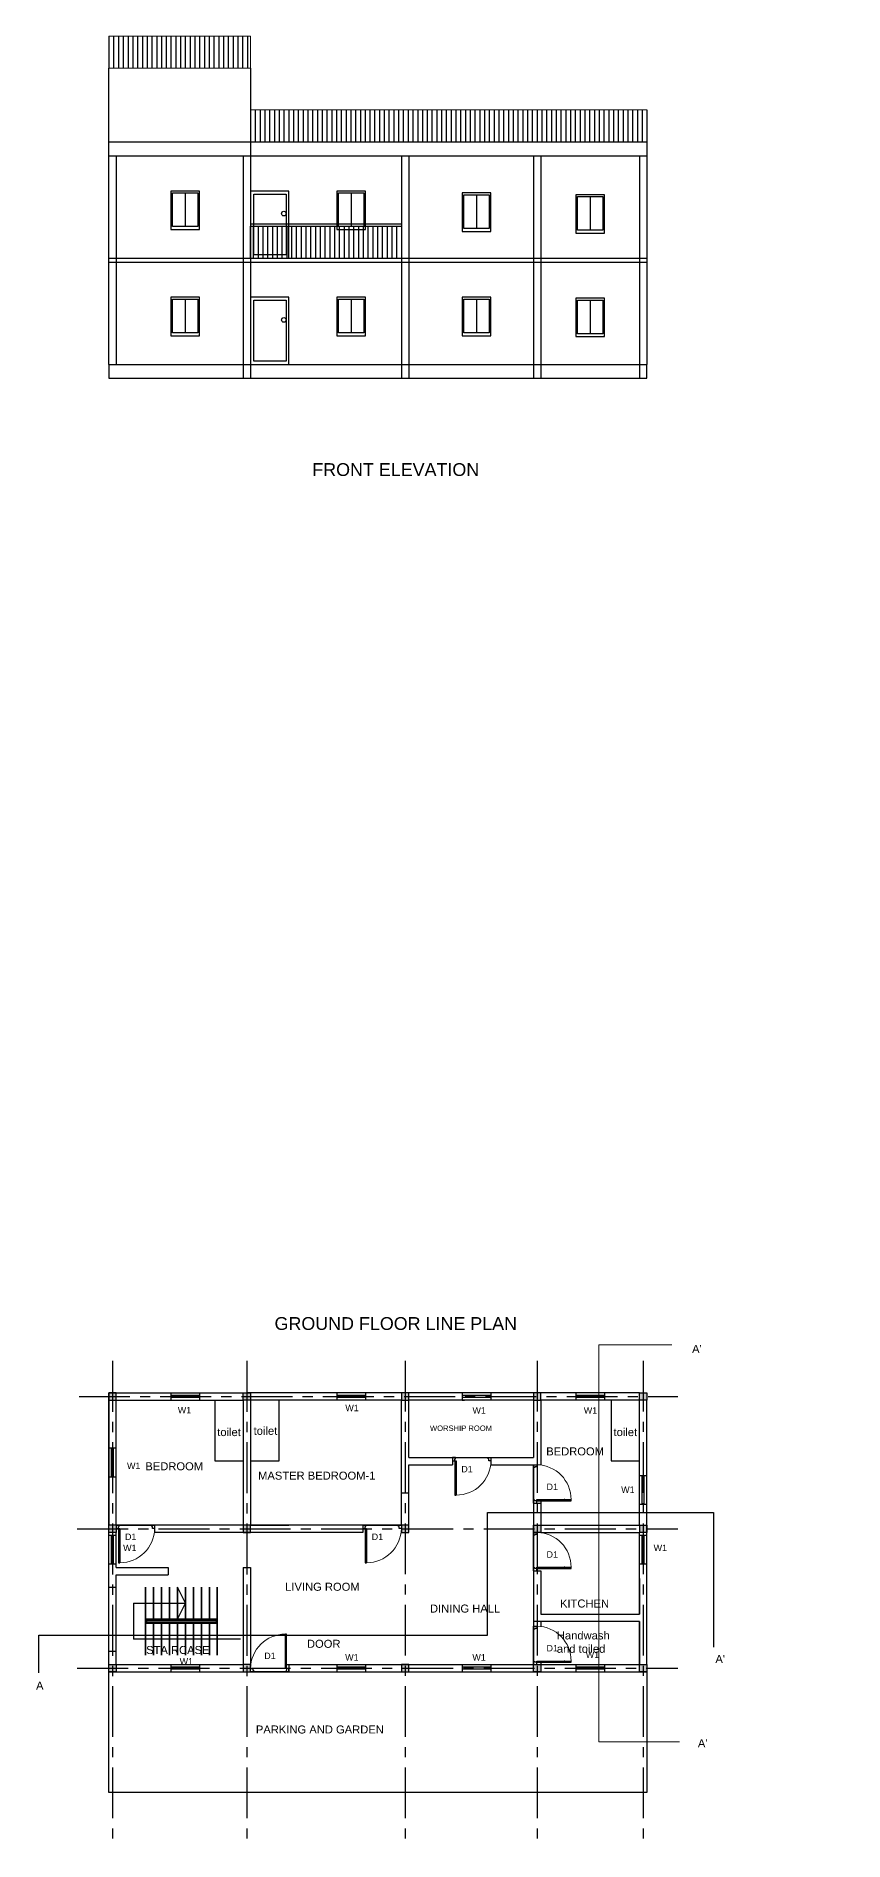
# Model space of a CAD drawing. Header units: metres. Extents: x 0 to 2377, y 0 to 2754.
# Drawn here: x 118.4 to 143.7, y 59 to 115.3 of the extents above; entities that cross this region are included whole.
import ezdxf

# ---------------------------------------------------------------- set-up
doc = ezdxf.new("R2010")
doc.units = ezdxf.units.M
doc.linetypes.add('CENTER', pattern=[50.8, 31.75, -6.35, 6.35, -6.35])
for name, color, linetype in [('BOUND', 7, 'Continuous'), ('centerline', 51, 'CENTER'), ('COLUMNS', 1, 'Continuous'), ('DOOR', 140, 'Continuous'), ('EQUIPMENTS', 255, 'Continuous'), ('sections', 82, 'Continuous'), ('Text', 7, 'Continuous'), ('Walls', 7, 'Continuous')]:
    doc.layers.add(name, color=color, linetype=linetype)
doc.layers.add('Stairs', color=1, linetype='Continuous', lineweight=35)
doc.styles.get("Standard").update_dxf_attribs({"font": 'arial.ttf'})

# ---------------------------------------------------------------- blocks, each defined once
blk = doc.blocks.new('D1')
for p, q in [((0.07, 0.11), (0.07, 1.18)), ((0.07, 1.18), (0.11, 1.18)), ((0.11, 0.11), (0.11, 1.18)), ((0.11, 0.98), (0.11, 0.96)), ((0, 0), (0, 0.11)), ((0, 0.11), (0.07, 0.11)), ((0, 0), (1.2, 0)), ((0.09, 0), (0, 0)), ((0.07, 0.11), (0.07, 0.05)), ((0.07, 0.11), (0.11, 0.11)), ((0.07, 0.05), (0.09, 0.05)), ((0.09, 0.05), (0.09, 0)), ((1.13, 0.05), (1.11, 0.05)), ((1.11, 0.05), (1.11, 0)), ((1.11, 0), (1.2, 0)), ((1.2, 0.11), (1.13, 0.11)), ((1.13, 0.11), (1.13, 0.05)), ((1.2, 0), (1.2, 0.11))]:
    blk.add_line(p, q)
at = {"lineweight": 0}
blk.add_arc((0.11, 0.09), 1.09, 1.061, 90, dxfattribs=at)

msp = doc.modelspace()

# ---------------------------------------------------------------- hatches: boundary and pattern name
at = {"layer": 'COLUMNS'}
h = msp.add_hatch(color=256, dxfattribs=at)
h.dxf.hatch_style = 1
h.paths.add_polyline_path([(120.917, 72.968), (120.687, 72.968), (120.687, 72.738), (120.917, 72.738)])
h.paths.add_polyline_path([(125.111, 72.738), (125.111, 72.968), (124.881, 72.968), (124.881, 72.738)])
h.paths.add_polyline_path([(130.056, 72.738), (130.056, 72.968), (129.826, 72.968), (129.826, 72.738)])
h.paths.add_polyline_path([(133.95, 72.738), (134.18, 72.738), (134.18, 72.968), (133.95, 72.968)])
h.paths.add_polyline_path([(137.264, 72.738), (137.494, 72.738), (137.494, 72.968), (137.264, 72.968)])
h.paths.add_polyline_path([(120.687, 68.612), (120.917, 68.612), (120.917, 68.842), (120.687, 68.842)])
h.paths.add_polyline_path([(124.881, 68.612), (125.111, 68.612), (125.111, 68.842), (124.881, 68.842)])
h.paths.add_polyline_path([(130.056, 68.842), (129.826, 68.842), (129.826, 68.612), (130.056, 68.612)])
h.paths.add_polyline_path([(134.18, 68.842), (133.95, 68.842), (133.95, 68.611), (134.18, 68.611)])
h.paths.add_polyline_path([(137.494, 68.842), (137.264, 68.842), (137.264, 68.611), (137.494, 68.612)])
h.paths.add_polyline_path([(120.687, 64.483), (120.687, 64.253), (120.917, 64.253), (120.917, 64.483)])
h.paths.add_polyline_path([(125.111, 64.483), (124.881, 64.483), (124.881, 64.253), (125.111, 64.253)])
h.paths.add_polyline_path([(129.826, 64.253), (130.056, 64.253), (130.056, 64.483), (129.826, 64.483)])
h.paths.add_polyline_path([(133.95, 64.253), (134.18, 64.253), (134.18, 64.483), (133.95, 64.483)])
h.paths.add_polyline_path([(137.264, 64.253), (137.494, 64.253), (137.494, 64.483), (137.264, 64.483)])
h.paths.add_polyline_path([(147.441, 72.968), (147.441, 72.738), (147.671, 72.738), (147.671, 72.968)])
h.paths.add_polyline_path([(151.68, 72.968), (151.68, 72.738), (151.91, 72.738), (151.91, 72.968)])
h.paths.add_polyline_path([(156.624, 72.968), (156.624, 72.738), (156.854, 72.738), (156.854, 72.968)])
h.paths.add_polyline_path([(160.704, 72.968), (160.704, 72.738), (160.934, 72.738), (160.934, 72.968)])
h.paths.add_polyline_path([(164.063, 72.968), (164.063, 72.738), (164.293, 72.738), (164.293, 72.968)])
h.paths.add_polyline_path([(147.441, 68.842), (147.441, 68.612), (147.671, 68.612), (147.671, 68.842)])
h.paths.add_polyline_path([(151.68, 68.842), (151.68, 68.612), (151.91, 68.612), (151.91, 68.842)])
h.paths.add_polyline_path([(156.624, 68.842), (156.624, 68.612), (156.854, 68.612), (156.854, 68.842)])
h.paths.add_polyline_path([(160.704, 68.842), (160.704, 68.612), (160.934, 68.612), (160.934, 68.842)])
h.paths.add_polyline_path([(164.063, 68.842), (164.063, 68.612), (164.293, 68.612), (164.293, 68.842)])
h.paths.add_polyline_path([(147.441, 64.483), (147.441, 64.253), (147.671, 64.253), (147.671, 64.483)])
h.paths.add_polyline_path([(151.672, 64.483), (151.672, 64.253), (151.902, 64.253), (151.902, 64.483)])
h.paths.add_polyline_path([(156.624, 64.483), (156.624, 64.253), (156.854, 64.253), (156.854, 64.483)])
h.paths.add_polyline_path([(160.704, 64.483), (160.704, 64.253), (160.934, 64.253), (160.934, 64.483)])
h.paths.add_polyline_path([(164.063, 64.483), (164.063, 64.253), (164.293, 64.253), (164.293, 64.483)])

# ---------------------------------------------------------------- linework, layer by layer
at = {"lineweight": 0}
for p, q in [((125.111, 115.346), (120.687, 115.346)), ((120.687, 115.346), (120.687, 114.346)), ((125.111, 114.346), (125.111, 115.346)), ((120.687, 114.346), (125.111, 114.346)), ((137.498, 113.046), (125.111, 113.046)), ((125.111, 113.046), (125.111, 112.046)), ((129.439, 113.046), (129.439, 112.046)), ((133.767, 113.046), (133.767, 112.046))]:
    msp.add_line(p, q, dxfattribs=at)
for p, q in [((120.687, 115.346), (120.687, 114.346)), ((120.836, 115.346), (120.836, 114.346)), ((120.986, 115.346), (120.986, 114.346)), ((121.135, 115.346), (121.135, 114.346)), ((121.284, 115.346), (121.284, 114.346)), ((121.433, 115.346), (121.433, 114.346)), ((121.433, 115.346), (121.433, 114.346)), ((121.583, 115.346), (121.583, 114.346)), ((121.583, 115.346), (121.583, 114.346)), ((121.732, 115.346), (121.732, 114.346)), ((121.881, 115.346), (121.881, 114.346)), ((121.881, 115.346), (121.881, 114.346)), ((122.03, 115.346), (122.03, 114.346)), ((122.18, 115.346), (122.18, 114.346)), ((122.329, 115.346), (122.329, 114.346)), ((122.478, 115.346), (122.478, 114.346)), ((122.627, 115.346), (122.627, 114.346)), ((122.627, 115.346), (122.627, 114.346)), ((122.777, 115.346), (122.777, 114.346)), ((122.777, 115.346), (122.777, 114.346)), ((122.926, 115.346), (122.926, 114.346)), ((123.075, 115.346), (123.075, 114.346)), ((123.075, 115.346), (123.075, 114.346)), ((123.224, 115.346), (123.224, 114.346)), ((123.374, 115.346), (123.374, 114.346)), ((123.523, 115.346), (123.523, 114.346)), ((123.672, 115.346), (123.672, 114.346)), ((123.821, 115.346), (123.821, 114.346)), ((123.821, 115.346), (123.821, 114.346)), ((123.97, 115.346), (123.97, 114.346)), ((123.97, 115.346), (123.97, 114.346)), ((124.12, 115.346), (124.12, 114.346)), ((124.269, 115.346), (124.269, 114.346)), ((124.269, 115.346), (124.269, 114.346)), ((124.418, 115.346), (124.418, 114.346)), ((124.567, 115.346), (124.567, 114.346)), ((124.717, 115.346), (124.717, 114.346)), ((124.866, 115.346), (124.866, 114.346)), ((125.015, 115.346), (125.015, 114.346)), ((125.015, 115.346), (125.015, 114.346)), ((120.687, 108.287), (120.687, 114.346)), ((125.111, 114.346), (125.111, 104.667)), ((125.111, 113.046), (125.111, 112.046)), ((125.26, 113.046), (125.26, 112.046)), ((125.41, 113.046), (125.41, 112.046)), ((125.559, 113.046), (125.559, 112.046)), ((125.708, 113.046), (125.708, 112.046)), ((125.857, 113.046), (125.857, 112.046)), ((125.857, 113.046), (125.857, 112.046)), ((126.007, 113.046), (126.007, 112.046)), ((126.007, 113.046), (126.007, 112.046)), ((126.156, 113.046), (126.156, 112.046)), ((126.305, 113.046), (126.305, 112.046)), ((126.305, 113.046), (126.305, 112.046)), ((126.454, 113.046), (126.454, 112.046)), ((126.604, 113.046), (126.604, 112.046)), ((126.753, 113.046), (126.753, 112.046)), ((126.902, 113.046), (126.902, 112.046)), ((127.051, 113.046), (127.051, 112.046)), ((127.051, 113.046), (127.051, 112.046)), ((127.201, 113.046), (127.201, 112.046)), ((127.201, 113.046), (127.201, 112.046)), ((127.35, 113.046), (127.35, 112.046)), ((127.499, 113.046), (127.499, 112.046)), ((127.499, 113.046), (127.499, 112.046)), ((127.648, 113.046), (127.648, 112.046)), ((127.798, 113.046), (127.798, 112.046)), ((127.947, 113.046), (127.947, 112.046)), ((128.096, 113.046), (128.096, 112.046)), ((128.245, 113.046), (128.245, 112.046)), ((128.245, 113.046), (128.245, 112.046)), ((128.395, 113.046), (128.395, 112.046)), ((128.395, 113.046), (128.395, 112.046)), ((128.544, 113.046), (128.544, 112.046)), ((128.693, 113.046), (128.693, 112.046)), ((128.693, 113.046), (128.693, 112.046)), ((128.842, 113.046), (128.842, 112.046)), ((128.991, 113.046), (128.991, 112.046)), ((129.141, 113.046), (129.141, 112.046)), ((129.29, 113.046), (129.29, 112.046)), ((129.439, 113.046), (129.439, 112.046)), ((129.439, 113.046), (129.439, 112.046)), ((129.439, 113.046), (129.439, 112.046)), ((129.588, 113.046), (129.588, 112.046)), ((129.738, 113.046), (129.738, 112.046)), ((129.887, 113.046), (129.887, 112.046)), ((130.036, 113.046), (130.036, 112.046)), ((130.185, 113.046), (130.185, 112.046)), ((130.185, 113.046), (130.185, 112.046)), ((130.335, 113.046), (130.335, 112.046)), ((130.335, 113.046), (130.335, 112.046)), ((130.484, 113.046), (130.484, 112.046)), ((130.633, 113.046), (130.633, 112.046)), ((130.633, 113.046), (130.633, 112.046)), ((130.782, 113.046), (130.782, 112.046)), ((130.932, 113.046), (130.932, 112.046)), ((131.081, 113.046), (131.081, 112.046)), ((131.23, 113.046), (131.23, 112.046)), ((131.379, 113.046), (131.379, 112.046)), ((131.379, 113.046), (131.379, 112.046)), ((131.529, 113.046), (131.529, 112.046)), ((131.529, 113.046), (131.529, 112.046)), ((131.678, 113.046), (131.678, 112.046)), ((131.827, 113.046), (131.827, 112.046)), ((131.827, 113.046), (131.827, 112.046)), ((131.976, 113.046), (131.976, 112.046)), ((132.126, 113.046), (132.126, 112.046)), ((132.275, 113.046), (132.275, 112.046)), ((132.424, 113.046), (132.424, 112.046)), ((132.573, 113.046), (132.573, 112.046)), ((132.573, 113.046), (132.573, 112.046)), ((132.723, 113.046), (132.723, 112.046)), ((132.723, 113.046), (132.723, 112.046)), ((132.872, 113.046), (132.872, 112.046)), ((133.021, 113.046), (133.021, 112.046)), ((133.021, 113.046), (133.021, 112.046)), ((133.17, 113.046), (133.17, 112.046)), ((133.32, 113.046), (133.32, 112.046)), ((133.469, 113.046), (133.469, 112.046)), ((133.618, 113.046), (133.618, 112.046)), ((133.767, 113.046), (133.767, 112.046)), ((133.767, 113.046), (133.767, 112.046)), ((133.767, 113.046), (133.767, 112.046)), ((133.917, 113.046), (133.917, 112.046)), ((134.066, 113.046), (134.066, 112.046)), ((134.215, 113.046), (134.215, 112.046)), ((134.364, 113.046), (134.364, 112.046)), ((134.514, 113.046), (134.514, 112.046)), ((134.514, 113.046), (134.514, 112.046)), ((134.663, 113.046), (134.663, 112.046)), ((134.663, 113.046), (134.663, 112.046)), ((134.812, 113.046), (134.812, 112.046)), ((134.961, 113.046), (134.961, 112.046)), ((134.961, 113.046), (134.961, 112.046)), ((135.11, 113.046), (135.11, 112.046)), ((135.26, 113.046), (135.26, 112.046)), ((135.409, 113.046), (135.409, 112.046)), ((135.558, 113.046), (135.558, 112.046)), ((135.707, 113.046), (135.707, 112.046)), ((135.707, 113.046), (135.707, 112.046)), ((135.857, 113.046), (135.857, 112.046)), ((135.857, 113.046), (135.857, 112.046)), ((136.006, 113.046), (136.006, 112.046)), ((136.155, 113.046), (136.155, 112.046)), ((136.155, 113.046), (136.155, 112.046)), ((136.304, 113.046), (136.304, 112.046)), ((136.454, 113.046), (136.454, 112.046)), ((136.603, 113.046), (136.603, 112.046)), ((136.752, 113.046), (136.752, 112.046)), ((136.901, 113.046), (136.901, 112.046)), ((136.901, 113.046), (136.901, 112.046)), ((137.051, 113.046), (137.051, 112.046)), ((137.051, 113.046), (137.051, 112.046)), ((137.2, 113.046), (137.2, 112.046)), ((137.349, 113.046), (137.349, 112.046)), ((137.349, 113.046), (137.349, 112.046)), ((137.498, 113.046), (137.498, 112.046)), ((120.687, 111.607), (120.687, 112.046)), ((120.687, 112.046), (137.494, 112.046)), ((137.494, 112.046), (137.494, 111.607)), ((120.687, 111.607), (137.494, 111.607)), ((120.917, 111.607), (120.917, 105.087)), ((124.881, 111.607), (124.881, 104.667)), ((129.826, 111.607), (129.826, 104.667)), ((130.056, 111.607), (130.056, 104.667)), ((133.95, 111.607), (133.95, 104.667)), ((134.18, 111.607), (134.18, 104.667)), ((137.264, 111.607), (137.264, 104.667)), ((137.494, 111.607), (137.494, 105.087)), ((123.518, 110.507), (122.618, 110.507)), ((122.618, 110.507), (122.618, 109.307)), ((123.518, 109.307), (123.518, 110.507)), ((125.111, 110.507), (125.111, 108.407)), ((126.311, 110.507), (125.111, 110.507)), ((126.311, 108.407), (126.311, 110.507)), ((128.71, 110.507), (127.81, 110.507)), ((127.81, 110.507), (127.81, 109.307)), ((128.71, 109.307), (128.71, 110.507)), ((123.07, 110.447), (123.07, 109.395)), ((128.262, 110.447), (128.262, 109.395)), ((132.625, 110.447), (131.725, 110.447)), ((131.725, 110.447), (131.725, 109.247)), ((132.177, 110.387), (132.177, 109.336)), ((132.625, 109.247), (132.625, 110.447)), ((136.172, 110.391), (135.272, 110.391)), ((135.272, 110.391), (135.272, 109.191)), ((135.724, 110.331), (135.724, 109.28)), ((136.172, 109.191), (136.172, 110.391)), ((129.826, 109.476), (125.111, 109.476)), ((125.111, 108.407), (125.111, 109.407)), ((125.111, 109.407), (129.826, 109.407)), ((125.199, 109.407), (125.199, 108.407)), ((125.349, 109.407), (125.349, 108.407)), ((125.498, 109.407), (125.498, 108.407)), ((125.647, 109.407), (125.647, 108.407)), ((125.796, 109.407), (125.796, 108.407)), ((125.946, 109.407), (125.946, 108.407)), ((126.095, 109.407), (126.095, 108.407)), ((126.244, 109.407), (126.244, 108.407)), ((126.393, 109.407), (126.393, 108.407)), ((126.543, 109.407), (126.543, 108.407)), ((126.692, 109.407), (126.692, 108.407)), ((126.841, 109.407), (126.841, 108.407)), ((126.99, 109.407), (126.99, 108.407)), ((127.14, 109.407), (127.14, 108.407)), ((127.289, 109.407), (127.289, 108.407)), ((127.438, 109.407), (127.438, 108.407)), ((127.587, 109.407), (127.587, 108.407)), ((127.737, 109.407), (127.737, 108.407)), ((127.737, 109.407), (127.737, 108.407)), ((127.886, 109.407), (127.886, 108.407)), ((127.886, 109.407), (127.886, 108.407)), ((128.035, 109.407), (128.035, 108.407)), ((128.184, 109.407), (128.184, 108.407)), ((128.334, 109.407), (128.334, 108.407)), ((128.483, 109.407), (128.483, 108.407)), ((128.632, 109.407), (128.632, 108.407)), ((128.781, 109.407), (128.781, 108.407)), ((128.931, 109.407), (128.931, 108.407)), ((129.08, 109.407), (129.08, 108.407)), ((129.229, 109.407), (129.229, 108.407)), ((129.378, 109.407), (129.378, 108.407)), ((129.527, 109.407), (129.527, 108.407)), ((129.677, 109.407), (129.677, 108.407)), ((129.826, 109.407), (129.826, 108.407)), ((122.618, 109.307), (123.518, 109.307)), ((127.81, 109.307), (128.71, 109.307)), ((131.725, 109.247), (132.625, 109.247)), ((135.272, 109.191), (136.172, 109.191)), ((120.687, 108.287), (120.687, 108.407)), ((120.687, 108.407), (137.494, 108.407)), ((120.687, 105.087), (120.687, 108.287)), ((120.687, 108.287), (137.494, 108.287)), ((125.111, 108.407), (126.311, 108.407)), ((123.518, 107.187), (122.618, 107.187)), ((122.618, 107.187), (122.618, 105.987)), ((123.07, 107.127), (123.07, 106.075)), ((123.518, 105.987), (123.518, 107.187)), ((125.111, 107.187), (125.111, 105.087)), ((126.311, 107.187), (125.111, 107.187)), ((126.311, 105.087), (126.311, 107.187)), ((128.71, 107.187), (127.81, 107.187)), ((127.81, 107.187), (127.81, 105.987)), ((128.262, 107.127), (128.262, 106.075)), ((128.71, 105.987), (128.71, 107.187)), ((132.625, 107.187), (131.725, 107.187)), ((131.725, 107.187), (131.725, 105.987)), ((132.177, 107.127), (132.177, 106.075)), ((132.625, 105.987), (132.625, 107.187)), ((136.172, 107.161), (135.272, 107.161)), ((135.272, 107.161), (135.272, 105.961)), ((136.172, 105.961), (136.172, 107.161)), ((135.724, 107.101), (135.724, 106.05)), ((122.618, 105.987), (123.518, 105.987)), ((127.81, 105.987), (128.71, 105.987)), ((131.725, 105.987), (132.625, 105.987)), ((120.687, 105.087), (120.687, 105.587)), ((135.272, 105.961), (136.172, 105.961)), ((120.687, 105.087), (120.687, 105.237)), ((120.687, 105.087), (137.494, 105.087)), ((120.687, 105.087), (120.687, 104.667)), ((125.111, 105.087), (126.311, 105.087)), ((137.494, 104.667), (137.494, 105.087)), ((120.687, 104.667), (137.494, 104.667)), ((120.687, 72.738), (120.687, 72.968)), ((120.687, 72.968), (120.917, 72.968)), ((120.687, 64.483), (120.687, 72.738)), ((120.687, 72.738), (120.687, 68.842)), ((120.917, 72.968), (124.996, 72.968)), ((120.917, 72.738), (124.881, 72.738)), ((120.917, 68.842), (120.917, 72.738)), ((122.618, 72.968), (122.618, 72.738)), ((123.518, 72.883), (122.618, 72.883)), ((123.518, 72.823), (122.618, 72.823)), ((123.518, 72.968), (123.518, 72.738)), ((124.881, 72.738), (124.881, 68.842)), ((137.264, 72.968), (124.996, 72.968)), ((125.111, 72.738), (125.111, 68.842)), ((129.826, 72.738), (125.111, 72.738)), ((127.81, 72.968), (127.81, 72.738)), ((128.71, 72.883), (127.81, 72.883)), ((128.71, 72.823), (127.81, 72.823)), ((128.71, 72.968), (128.71, 72.738)), ((129.826, 68.842), (129.826, 72.738)), ((133.95, 72.738), (130.056, 72.738)), ((130.056, 70.954), (130.056, 72.738)), ((131.725, 72.968), (131.725, 72.738)), ((132.625, 72.883), (131.725, 72.883)), ((132.625, 72.823), (131.725, 72.823)), ((131.725, 72.738), (131.798, 72.738)), ((132.625, 72.968), (132.625, 72.738)), ((137.264, 72.738), (134.18, 72.738)), ((135.272, 72.968), (135.272, 72.738)), ((135.272, 72.968), (135.272, 72.738)), ((136.172, 72.883), (135.272, 72.883)), ((136.172, 72.823), (135.272, 72.823)), ((136.172, 72.968), (136.172, 72.738)), ((136.172, 72.968), (136.172, 72.738)), ((137.264, 72.968), (137.494, 72.968)), ((137.264, 68.842), (137.264, 72.738)), ((137.494, 72.968), (137.494, 72.738)), ((137.494, 64.483), (137.494, 72.738)), ((120.917, 71.24), (120.687, 71.24)), ((120.917, 71.24), (120.687, 71.24)), ((120.687, 71.24), (120.687, 70.34)), ((120.772, 70.34), (120.772, 71.24)), ((120.832, 70.34), (120.832, 71.24)), ((130.056, 68.612), (130.056, 70.724)), ((131.425, 70.954), (131.425, 70.724)), ((132.625, 70.954), (132.625, 70.724)), ((120.917, 70.34), (120.687, 70.34)), ((120.917, 70.34), (120.687, 70.34)), ((137.264, 70.39), (137.494, 70.39)), ((137.349, 69.49), (137.349, 70.39)), ((137.409, 69.49), (137.409, 70.39)), ((129.826, 69.842), (130.056, 69.842)), ((133.95, 69.524), (134.18, 69.524)), ((137.264, 69.49), (137.494, 69.49)), ((122.117, 68.842), (122.117, 68.612)), ((122.117, 68.842), (122.117, 68.612)), ((125.111, 68.842), (126.311, 68.842)), ((128.626, 68.842), (128.626, 68.612)), ((120.917, 68.515), (120.687, 68.515)), ((120.917, 68.515), (120.687, 68.515)), ((120.772, 67.615), (120.772, 68.515)), ((120.832, 67.615), (120.832, 68.515)), ((120.917, 67.519), (120.917, 68.612)), ((133.95, 68.611), (133.95, 67.411)), ((137.264, 66.059), (137.264, 68.611)), ((137.494, 68.515), (137.264, 68.515)), ((137.494, 68.515), (137.264, 68.515)), ((137.349, 67.615), (137.349, 68.515)), ((137.409, 67.615), (137.409, 68.515)), ((120.917, 67.615), (120.687, 67.615)), ((120.917, 67.615), (120.687, 67.615)), ((120.917, 67.519), (122.534, 67.519)), ((120.917, 64.483), (120.917, 67.289)), ((120.917, 67.289), (122.534, 67.289)), ((122.534, 67.519), (122.534, 67.289)), ((124.881, 67.519), (125.111, 67.519)), ((133.95, 67.411), (134.18, 67.411)), ((137.494, 67.615), (137.264, 67.615)), ((137.494, 67.615), (137.264, 67.615)), ((137.264, 67.174), (137.264, 66.059)), ((121.458, 66.4), (121.458, 65.28)), ((121.458, 66.4), (121.458, 65.28)), ((134.18, 66.059), (137.264, 66.059)), ((134.18, 65.829), (133.95, 65.829)), ((133.95, 65.829), (133.95, 64.829)), ((137.264, 65.829), (134.18, 65.829)), ((137.264, 64.483), (137.264, 65.829)), ((137.264, 65.829), (137.264, 64.483)), ((122.618, 64.483), (122.618, 64.253)), ((122.618, 64.483), (122.618, 64.253)), ((123.518, 64.398), (122.618, 64.398)), ((123.518, 64.338), (122.618, 64.338)), ((123.518, 64.483), (123.518, 64.253)), ((123.518, 64.483), (123.518, 64.253)), ((126.311, 64.483), (126.311, 64.253)), ((126.311, 64.483), (126.311, 64.253)), ((126.854, 64.483), (127.854, 64.483)), ((127.81, 64.483), (127.81, 64.253)), ((127.81, 64.483), (127.81, 64.253)), ((128.71, 64.398), (127.81, 64.398)), ((128.71, 64.338), (127.81, 64.338)), ((127.854, 64.483), (133.95, 64.483)), ((128.71, 64.483), (128.71, 64.253)), ((131.725, 64.483), (131.725, 64.253)), ((132.625, 64.398), (131.725, 64.398)), ((132.625, 64.338), (131.725, 64.338)), ((132.625, 64.483), (132.625, 64.253)), ((134.18, 64.483), (137.264, 64.483)), ((135.272, 64.483), (135.272, 64.253)), ((135.272, 64.483), (135.272, 64.253)), ((136.172, 64.398), (135.272, 64.398)), ((136.172, 64.338), (135.272, 64.338)), ((136.172, 64.483), (136.172, 64.253)), ((136.172, 64.483), (136.172, 64.253)), ((126.854, 64.253), (127.854, 64.253))]:
    msp.add_line(p, q)
for points in [[(122.673, 110.447), (123.466, 110.447), (123.466, 109.395), (122.673, 109.395)], [(125.219, 110.414), (126.226, 110.414), (126.226, 108.51), (125.219, 108.51)], [(127.865, 110.447), (128.658, 110.447), (128.658, 109.395), (127.865, 109.395)], [(131.781, 110.387), (132.574, 110.387), (132.574, 109.336), (131.781, 109.336)], [(135.327, 110.331), (136.12, 110.331), (136.12, 109.28), (135.327, 109.28)], [(122.673, 107.127), (123.466, 107.127), (123.466, 106.075), (122.673, 106.075)], [(127.865, 107.127), (128.658, 107.127), (128.658, 106.075), (127.865, 106.075)], [(131.781, 107.127), (132.574, 107.127), (132.574, 106.075), (131.781, 106.075)], [(125.219, 107.094), (126.226, 107.094), (126.226, 105.19), (125.219, 105.19)], [(135.327, 107.101), (136.12, 107.101), (136.12, 106.05), (135.327, 106.05)]]:
    msp.add_lwpolyline(points, close=True)
for points in [[(120.917, 64.483), (124.881, 64.483)], [(125.111, 64.483), (125.12, 64.483)], [(126.201, 64.483), (126.854, 64.483)], [(120.687, 64.253), (126.854, 64.253)], [(127.854, 64.253), (137.494, 64.253)]]:
    msp.add_lwpolyline(points)
for centre in [(126.153, 109.801), (126.153, 106.481)]:
    msp.add_circle(centre, 0.0729)
at = {"layer": 'BOUND'}
for p, q in [((120.917, 66.886), (120.687, 66.886)), ((120.917, 64.886), (120.687, 64.886))]:
    msp.add_line(p, q, dxfattribs=at)
at = {"layer": 'centerline', "ltscale": 0.05}
for p, q in [((120.802, 73.968), (120.802, 58.975)), ((124.996, 73.968), (124.996, 58.975)), ((129.941, 73.971), (129.941, 58.975)), ((134.065, 73.971), (134.065, 58.975)), ((137.379, 73.971), (137.379, 58.975)), ((119.754, 72.853), (138.462, 72.853)), ((119.698, 68.727), (138.462, 68.727)), ((119.698, 64.368), (138.462, 64.368))]:
    msp.add_line(p, q, dxfattribs=at)
at = {"layer": 'COLUMNS'}
for p, q in [((120.917, 72.968), (120.687, 72.968)), ((120.687, 72.968), (120.687, 72.738)), ((120.687, 72.738), (120.917, 72.738)), ((120.917, 72.738), (120.917, 72.968)), ((124.881, 72.738), (124.881, 72.968)), ((124.881, 72.968), (125.111, 72.968)), ((125.111, 72.738), (124.881, 72.738)), ((125.111, 72.968), (125.111, 72.738)), ((130.056, 72.968), (129.826, 72.968)), ((129.826, 72.968), (129.826, 72.738)), ((129.826, 72.738), (130.056, 72.738)), ((130.056, 72.738), (130.056, 72.968)), ((134.18, 72.968), (133.95, 72.968)), ((133.95, 72.968), (133.95, 72.738)), ((133.95, 72.738), (134.18, 72.738)), ((134.18, 72.738), (134.18, 72.968)), ((137.264, 72.738), (137.264, 72.968)), ((137.264, 72.968), (137.494, 72.968)), ((137.494, 72.738), (137.264, 72.738)), ((137.494, 72.968), (137.494, 72.738)), ((120.917, 68.842), (120.687, 68.842)), ((120.687, 68.612), (120.687, 68.842)), ((120.917, 68.842), (120.917, 68.612)), ((124.881, 68.842), (124.881, 68.612)), ((125.111, 68.842), (124.881, 68.842)), ((125.111, 68.612), (125.111, 68.842)), ((129.826, 68.842), (129.826, 68.612)), ((130.056, 68.842), (129.826, 68.842)), ((130.056, 68.612), (130.056, 68.842)), ((133.95, 68.611), (133.95, 68.842)), ((133.95, 68.842), (134.18, 68.842)), ((134.18, 68.842), (134.18, 68.611)), ((137.264, 68.842), (137.264, 68.611)), ((137.264, 68.842), (137.494, 68.842)), ((137.494, 68.842), (137.494, 68.612)), ((120.917, 68.612), (120.687, 68.612)), ((124.881, 68.612), (125.111, 68.612)), ((129.826, 68.612), (130.056, 68.612)), ((134.18, 68.611), (133.95, 68.611)), ((137.494, 68.612), (137.264, 68.611)), ((120.687, 64.253), (120.687, 64.483)), ((120.687, 64.483), (120.917, 64.483)), ((120.917, 64.483), (120.917, 64.253)), ((125.111, 64.483), (124.881, 64.483)), ((124.881, 64.483), (124.881, 64.253)), ((125.111, 64.253), (125.111, 64.483)), ((129.826, 64.483), (129.826, 64.253)), ((130.056, 64.483), (129.826, 64.483)), ((130.056, 64.253), (130.056, 64.483)), ((133.95, 64.483), (134.18, 64.483)), ((133.95, 64.253), (133.95, 64.483)), ((134.18, 64.483), (134.18, 64.253)), ((137.264, 64.483), (137.494, 64.483)), ((137.264, 64.253), (137.264, 64.483)), ((137.494, 64.483), (137.494, 64.253)), ((120.917, 64.253), (120.687, 64.253)), ((124.881, 64.253), (125.111, 64.253)), ((129.826, 64.253), (130.056, 64.253)), ((134.18, 64.253), (133.95, 64.253)), ((137.494, 64.253), (137.264, 64.253))]:
    msp.add_line(p, q, dxfattribs=at)
at = {"layer": 'EQUIPMENTS'}
for p, q in [((123.085, 66.4), (122.835, 66.9)), ((122.835, 66.9), (122.835, 65.9)), ((123.085, 66.4), (122.835, 66.9)), ((122.835, 66.9), (122.835, 65.9)), ((121.458, 66.4), (123.085, 66.4)), ((121.458, 66.4), (123.085, 66.4)), ((122.835, 65.9), (123.085, 66.4)), ((122.835, 65.9), (123.085, 66.4)), ((124.802, 65.28), (121.458, 65.28))]:
    msp.add_line(p, q, dxfattribs=at)
at = {"layer": 'sections', "lineweight": 0}
for p, q in [((138.274, 74.466), (135.992, 74.466)), ((135.992, 74.466), (135.992, 62.073)), ((135.992, 62.073), (138.517, 62.073))]:
    msp.add_line(p, q, dxfattribs=at)
at = {"layer": 'sections'}
for p, q in [((132.521, 65.4), (132.521, 69.229)), ((132.521, 69.229), (139.581, 69.229)), ((139.581, 69.229), (139.581, 65.022)), ((118.503, 64.224), (118.503, 65.4)), ((118.503, 65.4), (132.521, 65.4))]:
    msp.add_line(p, q, dxfattribs=at)
at = {"layer": 'Stairs'}
for p, q in [((121.835, 64.78), (121.835, 66.9)), ((121.835, 64.78), (121.835, 66.9)), ((122.085, 65.9), (122.085, 66.9)), ((122.085, 65.9), (122.085, 66.9)), ((122.335, 65.9), (122.335, 66.9)), ((122.335, 65.9), (122.335, 66.9)), ((122.585, 65.9), (122.585, 66.9)), ((122.585, 65.9), (122.585, 66.9)), ((122.835, 65.9), (122.835, 66.9)), ((122.835, 65.9), (122.835, 66.9)), ((123.085, 65.9), (123.085, 66.9)), ((123.085, 65.9), (123.085, 66.9)), ((123.335, 65.9), (123.335, 66.9)), ((123.335, 65.9), (123.335, 66.9)), ((123.585, 65.9), (123.585, 66.9)), ((123.585, 65.9), (123.585, 66.9)), ((123.835, 65.9), (123.835, 66.9)), ((123.835, 65.9), (123.835, 66.9)), ((124.075, 66.9), (124.075, 65.9)), ((124.075, 66.9), (124.075, 65.9)), ((121.835, 65.9), (124.075, 65.9)), ((121.835, 65.9), (124.075, 65.9)), ((121.835, 65.78), (124.075, 65.78)), ((121.835, 65.78), (124.075, 65.78)), ((121.865, 65.87), (124.045, 65.87)), ((121.865, 65.87), (121.865, 65.81)), ((121.865, 65.87), (124.045, 65.87)), ((121.865, 65.87), (121.865, 65.81)), ((121.865, 65.81), (124.045, 65.81)), ((121.865, 65.81), (124.045, 65.81)), ((122.085, 64.78), (122.085, 65.78)), ((122.085, 64.78), (122.085, 65.78)), ((122.335, 64.78), (122.335, 65.78)), ((122.335, 64.78), (122.335, 65.78)), ((122.585, 64.78), (122.585, 65.78)), ((122.585, 64.78), (122.585, 65.78)), ((122.835, 64.78), (122.835, 65.78)), ((122.835, 64.78), (122.835, 65.78)), ((123.085, 64.78), (123.085, 65.78)), ((123.085, 64.78), (123.085, 65.78)), ((123.335, 64.78), (123.335, 65.78)), ((123.335, 64.78), (123.335, 65.78)), ((123.585, 64.78), (123.585, 65.78)), ((123.585, 64.78), (123.585, 65.78)), ((123.835, 64.78), (123.835, 65.78)), ((123.835, 64.78), (123.835, 65.78)), ((124.045, 65.87), (124.045, 65.81)), ((124.045, 65.87), (124.045, 65.81)), ((124.075, 65.9), (124.075, 65.78)), ((124.075, 65.9), (124.075, 65.78)), ((124.075, 65.78), (124.075, 64.78)), ((124.075, 65.78), (124.075, 64.78))]:
    msp.add_line(p, q, dxfattribs=at)
at = {"layer": 'Walls', "color": 0}
for p, q in [((123.996, 72.738), (123.996, 70.845)), ((125.996, 72.738), (125.996, 70.839)), ((133.95, 72.738), (133.95, 70.954)), ((134.18, 72.738), (134.18, 70.715)), ((136.379, 72.738), (136.379, 70.845)), ((123.996, 70.845), (124.881, 70.845)), ((125.996, 70.839), (125.111, 70.839)), ((133.95, 70.724), (133.95, 64.483)), ((136.379, 70.845), (137.264, 70.845)), ((134.18, 69.634), (134.18, 68.842)), ((134.18, 68.842), (137.264, 68.842)), ((134.18, 68.611), (137.264, 68.611)), ((124.881, 67.519), (124.881, 64.483)), ((125.111, 67.519), (125.111, 64.483)), ((134.18, 67.411), (134.18, 66.059)), ((134.18, 65.829), (134.18, 65.674)), ((120.687, 60.483), (120.687, 64.483)), ((134.18, 64.593), (134.18, 64.483)), ((137.494, 64.483), (137.494, 60.483)), ((137.494, 60.483), (120.687, 60.483))]:
    msp.add_line(p, q, dxfattribs=at)
at = {"layer": 'Walls'}
for p, q in [((130.056, 70.954), (133.95, 70.954)), ((130.056, 70.724), (131.425, 70.724)), ((132.616, 70.724), (133.95, 70.724)), ((124.881, 68.842), (120.917, 68.842)), ((129.826, 68.842), (125.111, 68.842)), ((124.881, 68.612), (122.108, 68.612)), ((128.626, 68.612), (124.881, 68.612))]:
    msp.add_line(p, q, dxfattribs=at)

# ---------------------------------------------------------------- block references
at = {"layer": 'DOOR', "color": 0, "xscale": -1}
for p, rotation in [((131.425, 70.954), 180), ((133.95, 69.524), 270), ((120.917, 68.842), 180), ((128.626, 68.842), 180), ((133.95, 67.411), 270), ((133.95, 64.483), 270)]:
    msp.add_blockref('D1', p, dxfattribs=dict(at, rotation=rotation))
msp.add_blockref('D1', (126.311, 64.253), dxfattribs=at)

# ---------------------------------------------------------------- texts
at = {"attachment_point": 1}
for s, width, gutter_width, heights, insert, char_height in [('\\pxqc;FRONT ELEVATION ', 8.15046, 17.678, [0.763], (125.575, 102.007), 0.4), ('\\pxqc;GROUND FLOOR LINE PLAN', 8.15046, 17.678, [0.763], (125.575, 75.335), 0.4), ("A'", 4.41541, 12.5, [0], (138.91, 74.466), 0.25), ('W1', 1.61851, 12.5, [0], (122.84, 72.531), 0.2), ('W1', 1.61851, 12.5, [0], (128.075, 72.597), 0.2), ('W1', 1.61851, 12.5, [0], (132.048, 72.522), 0.2), ('W1', 1.61851, 12.5, [0], (135.526, 72.522), 0.2), ('toilet', 2.5167, 12.5, [0], (124.072, 71.869), 0.25), ('toilet', 2.5167, 12.5, [0], (125.21, 71.908), 0.25), ('\\pxqc;WORSHIP ROOM', 3.62329, 17.678, [0.708], (129.877, 71.949), 0.17), ('toilet', 2.5167, 12.5, [0], (136.455, 71.869), 0.25), ('BEDROOM', 2.5167, 12.5, [0], (134.352, 71.266), 0.25), ('W1', 1.61851, 12.5, [0], (121.253, 70.79), 0.2), ('BEDROOM', 2.5167, 12.5, [0], (121.826, 70.801), 0.25), ('\\pxqc;MASTER BEDROOM-1', 6.46577, 17.678, [0], (123.949, 70.509), 0.25), ('W1', 1.61851, 12.5, [0], (136.694, 70.045), 0.2), ('W1', 1.61851, 12.5, [0], (121.132, 68.226), 0.2), ('W1', 1.61851, 12.5, [0], (137.709, 68.226), 0.2), ('\\pxqc;LIVING ROOM', 2.37757, 17.678, [0.697], (126.17, 67.038), 0.25), ('\\pxqc;KITCHEN', 2.24372, 17.678, [0.708], (134.427, 66.515), 0.25), ('DINING HALL', 2.29855, 17.678, [0.676], (130.72, 66.357), 0.25), ('Handwash and toiled', 2.29855, 17.678, [0.676], (134.684, 65.518), 0.25), ('STAIRCASE', 2.29855, 17.678, [0.676], (121.851, 65.063), 0.25), ('STAIRCASE', 2.29855, 17.678, [0.676], (121.851, 65.063), 0.25), ('D1', 2.47462, 12.5, [0], (125.542, 64.856), 0.2), ('\\pxqc;DOOR', 2.24372, 17.678, [0.708], (126.278, 65.257), 0.25), ('W1', 1.61851, 12.5, [0], (135.587, 64.89), 0.2), ('W1', 1.61851, 12.5, [0], (122.899, 64.684), 0.2), ('W1', 1.61851, 12.5, [0], (128.07, 64.808), 0.2), ('W1', 1.61851, 12.5, [0], (132.044, 64.808), 0.2), ("A'", 4.41541, 12.5, [0], (139.638, 64.782), 0.25), ('A', 4.41541, 12.5, [0], (118.411, 63.95), 0.25), ('PARKING AND GARDEN', 4.52257, 12.5, [0], (125.28, 62.58), 0.25), ("A'", 4.41541, 12.5, [0], (139.09, 62.149), 0.25)]:
    msp.add_mtext_dynamic_manual_height_columns(s, width=width, gutter_width=gutter_width, heights=heights, dxfattribs=dict(at, insert=insert, char_height=char_height))
at = {"layer": 'Text', "char_height": 0.2, "attachment_point": 1}
for insert in [(131.698, 70.687), (134.361, 70.134), (121.19, 68.575), (128.899, 68.575), (134.361, 68.021), (134.361, 65.094)]:
    msp.add_mtext_dynamic_manual_height_columns('D1', width=0.21322, gutter_width=1, heights=[0], dxfattribs=dict(at, insert=insert))

doc.saveas('drawing.dxf')
